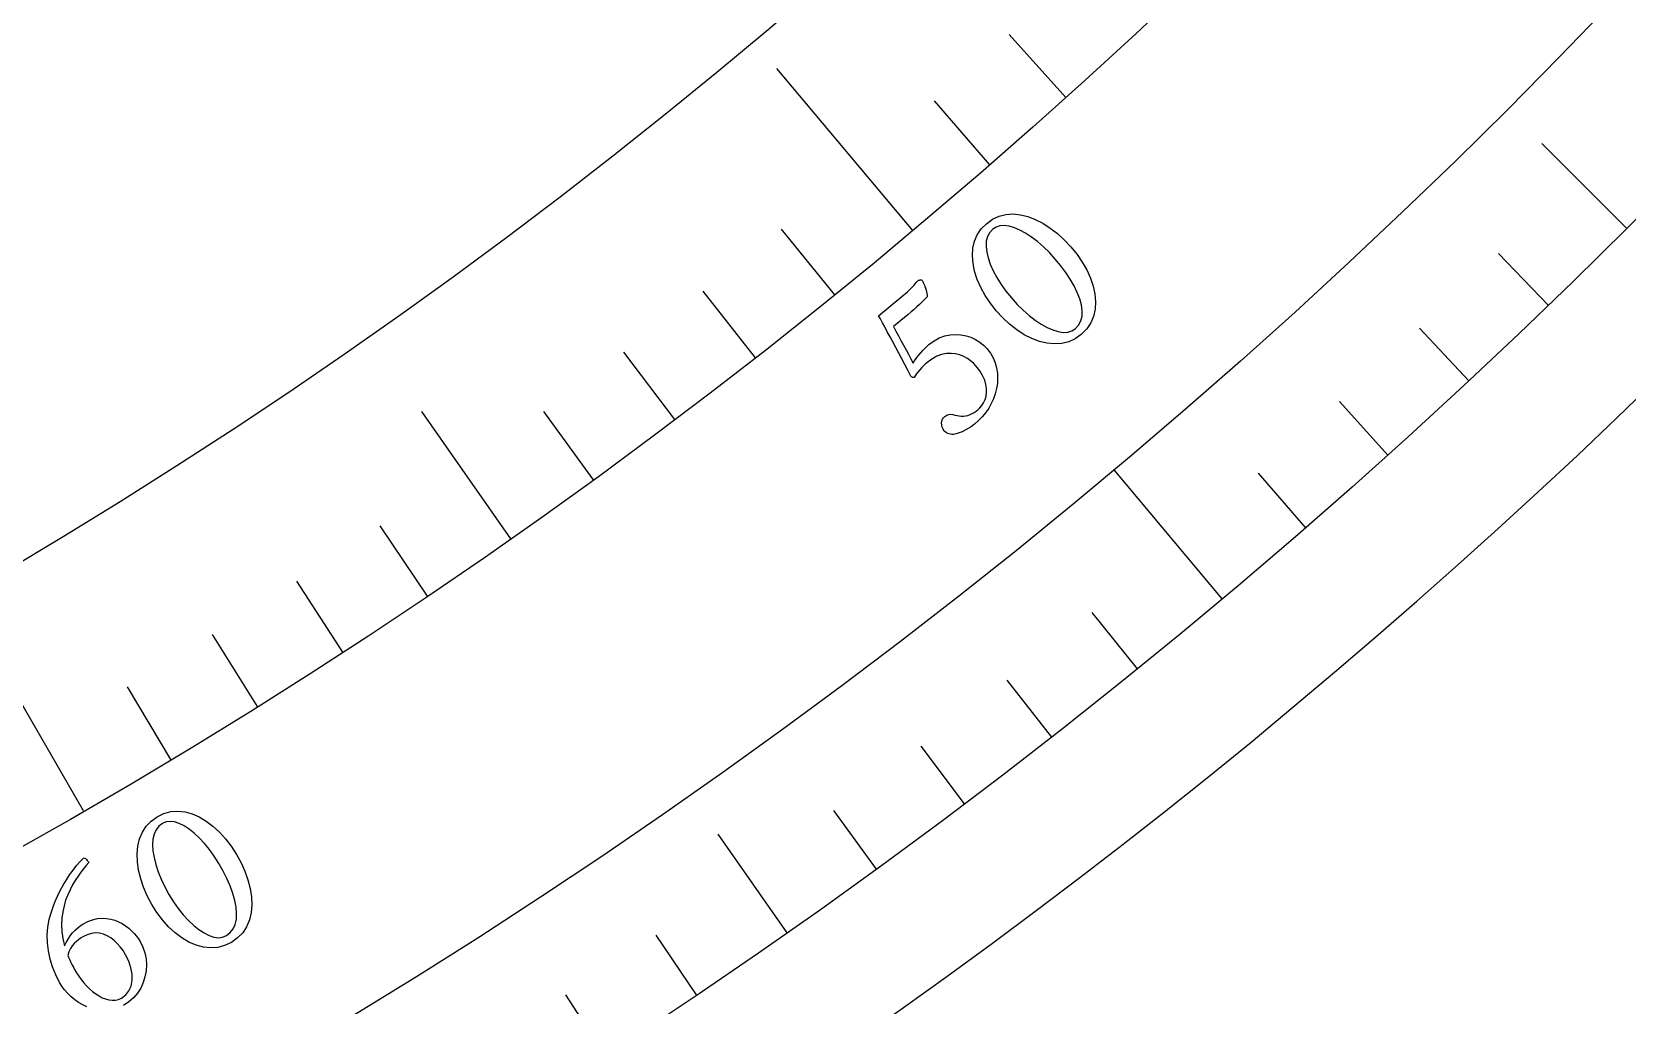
# Model space of a CAD drawing. Header units: millimetres. Extents: x -60 to 60, y -60 to 76.
# Drawn here: x 26.67 to 41.58, y -48.84 to -39.74 of the extents above; entities that cross this region are included whole.
import ezdxf

# ---------------------------------------------------------------- set-up
doc = ezdxf.new("R2010")
doc.units = ezdxf.units.MM
for name, color, linetype in [('CUT_OUTER', 1, 'Continuous'), ('ENGRAVE', 7, 'Continuous'), ('ENGRAVE_FINE', 8, 'Continuous'), ('TEXT', 5, 'Continuous')]:
    doc.layers.add(name, color=color, linetype=linetype)

msp = doc.modelspace()

# ---------------------------------------------------------------- linework, layer by layer
at = {"layer": 'CUT_OUTER'}
msp.add_arc((0, -0.0001), 59.9999, 176.771323, 2.429054, dxfattribs=at)
at = {"layer": 'ENGRAVE'}
for points in [[(34.9034, -41.5962), (33.6306, -40.0794)], [(41.5779, -41.5779), (40.7824, -40.7824)], [(27.15, -47.0252), (23.85, -41.3094)], [(31.1452, -44.48), (30.3124, -43.2905)], [(37.7959, -45.0434), (36.7835, -43.8369)], [(33.7263, -48.1661), (33.081, -47.2446)]]:
    msp.add_lwpolyline(points, dxfattribs=at)
for radius in [58.8, 58.8, 57.225, 54.3, 54.3, 51.99, 47.7, 47.7, 45.18, 40.5, 40.5]:
    msp.add_circle((0, 0), radius, dxfattribs=at)
at = {"layer": 'ENGRAVE_FINE'}
for points in [[(36.3338, -40.3528), (35.8038, -39.7642)], [(35.624, -40.9807), (35.1044, -40.383)], [(34.1721, -42.199), (33.6737, -41.5835)], [(40.8459, -42.2972), (40.377, -41.8116)], [(33.4304, -42.789), (32.9428, -42.1649)], [(40.1015, -43.0036), (39.6412, -42.5099)], [(32.6786, -43.3659), (32.2019, -42.7334)], [(39.3449, -43.6969), (38.8932, -43.1953)], [(31.9167, -43.9296), (31.4512, -43.2889)], [(38.5763, -44.3769), (38.1334, -43.8675)], [(30.3642, -45.0167), (29.9213, -44.3601)], [(29.5739, -45.5398), (29.1425, -44.8756)], [(37.004, -45.6962), (36.5792, -45.1716)], [(28.7746, -46.049), (28.3549, -45.3774)], [(27.9666, -46.5442), (27.5587, -45.8653)], [(36.2009, -46.335), (35.7853, -45.8031)], [(35.3867, -46.9598), (34.9805, -46.4207)], [(34.5618, -47.5702), (34.165, -47.0241)], [(32.8805, -48.7474), (32.5031, -48.1878)], [(32.0248, -49.3138), (31.6571, -48.7477)]]:
    msp.add_lwpolyline(points, dxfattribs=at)
at = {"layer": 'TEXT'}
for points in [[(35.5903, -41.5332), (35.6477, -41.4916), (35.7083, -41.4625), (35.7722, -41.4459), (35.8394, -41.4417), (35.9084, -41.4487), (35.9779, -41.4655), (36.0479, -41.492), (36.1183, -41.5284), (36.1878, -41.5731), (36.2547, -41.6249), (36.319, -41.6837), (36.3808, -41.7496), (36.4376, -41.8199), (36.4869, -41.8919), (36.5286, -41.9656), (36.5628, -42.041), (36.5883, -42.1165), (36.6042, -42.1902), (36.6105, -42.2623), (36.607, -42.3327), (36.5926, -42.3996), (36.5663, -42.4612), (36.5279, -42.5176), (36.4775, -42.5686), (36.4208, -42.6093), (36.3601, -42.6379), (36.2955, -42.6542), (36.2271, -42.6582), (36.1566, -42.6513), (36.0859, -42.6344), (36.015, -42.6078), (35.944, -42.5713), (35.8743, -42.5263), (35.8076, -42.474), (35.7439, -42.4144), (35.6831, -42.3476), (35.6275, -42.2763), (35.5793, -42.2036), (35.5387, -42.1293), (35.5054, -42.0536), (35.4807, -41.9781), (35.4656, -41.9045), (35.4601, -41.8329), (35.4642, -41.7632), (35.4787, -41.6974), (35.5046, -41.6371), (35.5418, -41.5824), (35.5903, -41.5332)], [(35.6492, -41.5855), (35.6204, -41.6168), (35.6006, -41.6538), (35.5896, -41.6966), (35.5876, -41.7451), (35.5935, -41.7979), (35.6067, -41.8537), (35.627, -41.9125), (35.6546, -41.9742), (35.6885, -42.0374), (35.7282, -42.1007), (35.7736, -42.1642), (35.8247, -42.2278), (35.8786, -42.2879), (35.9335, -42.3427), (35.9896, -42.392), (36.0468, -42.4359), (36.1036, -42.4735), (36.1582, -42.5037), (36.2109, -42.5266), (36.2614, -42.5422), (36.3085, -42.5495), (36.3506, -42.5473), (36.3878, -42.5358), (36.4201, -42.515), (36.4515, -42.4811), (36.4729, -42.4418), (36.4843, -42.3972), (36.4857, -42.3472), (36.4782, -42.2932), (36.4631, -42.2364), (36.4403, -42.177), (36.4099, -42.1148), (36.3733, -42.0513), (36.3317, -41.9883), (36.2851, -41.9255), (36.2337, -41.8631), (36.1789, -41.8029), (36.1236, -41.7487), (36.068, -41.7003), (36.0121, -41.6578), (35.9569, -41.6219), (35.9038, -41.5931), (35.8527, -41.5715), (35.8036, -41.5571), (35.7579, -41.5508), (35.7169, -41.5534), (35.6807, -41.565), (35.6492, -41.5855)], [(35.0523, -42.6637), (35.1009, -42.6283), (35.1503, -42.6013), (35.2005, -42.5826), (35.2517, -42.5723), (35.3025, -42.5692), (35.3518, -42.572), (35.3997, -42.5808), (35.446, -42.5955), (35.4896, -42.6154), (35.5291, -42.6396), (35.5644, -42.668), (35.5956, -42.7008), (35.6273, -42.7433), (35.6528, -42.7876), (35.6721, -42.8336), (35.6854, -42.8814), (35.693, -42.9301), (35.6955, -42.9787), (35.693, -43.0273), (35.6855, -43.0757), (35.6733, -43.1235), (35.657, -43.17), (35.6365, -43.2151), (35.6118, -43.2589), (35.5836, -43.3005), (35.5523, -43.3394), (35.5179, -43.3754), (35.4805, -43.4086), (35.463, -43.422), (35.4425, -43.4358), (35.4191, -43.4501), (35.3926, -43.4649), (35.3648, -43.4788), (35.337, -43.4903), (35.3092, -43.4995), (35.2815, -43.5064), (35.2749, -43.5061), (35.2662, -43.5048), (35.2552, -43.5026), (35.242, -43.4993), (35.2285, -43.4947), (35.2165, -43.4886), (35.206, -43.4808), (35.1971, -43.4715), (35.1848, -43.4536), (35.1765, -43.4352), (35.1722, -43.4164), (35.1719, -43.3971), (35.175, -43.3787), (35.1811, -43.3624), (35.1902, -43.3482), (35.2022, -43.3362), (35.2196, -43.3248), (35.2377, -43.3182), (35.2567, -43.3162), (35.2766, -43.319), (35.2967, -43.3237), (35.3163, -43.3276), (35.3353, -43.3307), (35.3539, -43.3329), (35.3752, -43.3336), (35.3962, -43.3316), (35.4168, -43.3269), (35.4372, -43.3194), (35.4569, -43.31), (35.4756, -43.2996), (35.4932, -43.2881), (35.5097, -43.2755), (35.5304, -43.2559), (35.5487, -43.2332), (35.5646, -43.2074), (35.5781, -43.1785), (35.5879, -43.1467), (35.5926, -43.1125), (35.5921, -43.0758), (35.5866, -43.0366), (35.5747, -42.9953), (35.5552, -42.9525), (35.5279, -42.9081), (35.4931, -42.8622), (35.4698, -42.8374), (35.4429, -42.8147), (35.4123, -42.7942), (35.3781, -42.7758), (35.341, -42.7612), (35.3017, -42.7517), (35.2604, -42.7476), (35.217, -42.7486), (35.1721, -42.7567), (35.1265, -42.7736), (35.0801, -42.7993), (35.0329, -42.8337), (35.0188, -42.8461), (35.0032, -42.8612), (34.986, -42.8792), (34.9673, -42.8999), (34.9495, -42.921), (34.9351, -42.9398), (34.9241, -42.9563), (34.9165, -42.9707), (34.9136, -42.9722), (34.9101, -42.9727), (34.9059, -42.9721), (34.9011, -42.9706), (34.8962, -42.9682), (34.8916, -42.9653), (34.8876, -42.9619), (34.8839, -42.958), (34.8555, -42.9042), (34.8271, -42.8505), (34.7987, -42.7968), (34.7703, -42.7431), (34.7423, -42.6903), (34.7152, -42.6394), (34.6892, -42.5903), (34.664, -42.5431), (34.6404, -42.499), (34.6188, -42.4593), (34.5993, -42.4241), (34.5819, -42.3933), (34.8191, -42.1987), (34.8355, -42.1848), (34.8517, -42.1703), (34.8678, -42.1553), (34.8837, -42.1397), (34.8988, -42.1243), (34.9123, -42.1099), (34.9244, -42.0967), (34.9349, -42.0845), (34.9434, -42.0744), (34.9495, -42.0671), (34.9531, -42.0628), (34.9544, -42.0613), (34.9603, -42.0604), (34.9658, -42.0596), (34.9707, -42.0588), (34.9752, -42.0581), (34.9793, -42.0579), (34.983, -42.0587), (34.9863, -42.0605), (34.9893, -42.0633), (34.9918, -42.0671), (34.9953, -42.0735), (34.9997, -42.0824), (35.005, -42.0939), (35.0107, -42.1072), (35.0162, -42.1216), (35.0216, -42.137), (35.0267, -42.1534), (35.0312, -42.1701), (35.0344, -42.1865), (35.0364, -42.2024), (35.0373, -42.2179), (35.0214, -42.2339), (35.0038, -42.2513), (34.9846, -42.27), (34.9638, -42.29), (34.9409, -42.3114), (34.9156, -42.334), (34.8879, -42.358), (34.8577, -42.3831), (34.7221, -42.4942), (34.745, -42.5374), (34.7683, -42.5808), (34.7919, -42.6244), (34.8158, -42.6682), (34.8395, -42.7118), (34.8623, -42.7545), (34.8842, -42.7963), (34.9052, -42.8373), (34.9179, -42.8162), (34.9336, -42.7935), (34.9524, -42.7691), (34.9742, -42.7432), (34.9965, -42.7182), (35.017, -42.6966), (35.0356, -42.6784), (35.0523, -42.6637)], [(27.8374, -47.0824), (27.9012, -47.0514), (27.9659, -47.0333), (28.0317, -47.028), (28.0986, -47.0356), (28.1654, -47.0545), (28.2309, -47.083), (28.2952, -47.1213), (28.3583, -47.1693), (28.4189, -47.2255), (28.4758, -47.2881), (28.529, -47.3572), (28.5784, -47.4328), (28.6221, -47.5119), (28.6581, -47.5914), (28.6864, -47.6712), (28.707, -47.7514), (28.719, -47.8301), (28.7219, -47.9055), (28.7155, -47.9776), (28.6998, -48.0463), (28.6741, -48.1097), (28.6374, -48.1658), (28.5899, -48.2146), (28.5314, -48.2561), (28.4684, -48.2864), (28.4037, -48.304), (28.3373, -48.3088), (28.2692, -48.3009), (28.201, -48.2818), (28.1343, -48.253), (28.0691, -48.2144), (28.0055, -48.1662), (27.9447, -48.1097), (27.8881, -48.0466), (27.8357, -47.9769), (27.7874, -47.9005), (27.745, -47.8207), (27.7102, -47.7407), (27.6831, -47.6605), (27.6635, -47.5801), (27.6523, -47.5015), (27.6502, -47.4264), (27.6572, -47.3549), (27.6733, -47.2871), (27.6991, -47.2247), (27.735, -47.1698), (27.7811, -47.1224), (27.8374, -47.0824)], [(27.8863, -47.1441), (27.8526, -47.17), (27.8266, -47.203), (27.8084, -47.2432), (27.7979, -47.2906), (27.7947, -47.3437), (27.7979, -47.4009), (27.8078, -47.4623), (27.8242, -47.5278), (27.8466, -47.596), (27.8747, -47.6653), (27.9084, -47.7357), (27.9477, -47.8072), (27.9903, -47.8757), (28.0349, -47.9392), (28.0815, -47.9975), (28.1303, -48.0507), (28.1796, -48.0975), (28.2282, -48.1368), (28.2761, -48.1685), (28.3231, -48.1926), (28.3682, -48.2079), (28.4101, -48.2132), (28.4487, -48.2083), (28.4842, -48.1934), (28.521, -48.1654), (28.5489, -48.1305), (28.5679, -48.0885), (28.5779, -48.0395), (28.5799, -47.985), (28.5748, -47.9265), (28.5627, -47.864), (28.5436, -47.7975), (28.5185, -47.7286), (28.4885, -47.6593), (28.4536, -47.5894), (28.4138, -47.519), (28.3702, -47.4502), (28.3253, -47.3872), (28.2789, -47.3299), (28.2311, -47.2784), (28.1831, -47.2334), (28.1357, -47.1958), (28.0892, -47.1657), (28.0433, -47.143), (27.9994, -47.1288), (27.9586, -47.1243), (27.9209, -47.1294), (27.8863, -47.1441)], [(27.0025, -48.3796), (27.0092, -48.3958), (27.0163, -48.4122), (27.0238, -48.4287), (27.0317, -48.4452), (27.0398, -48.4618), (27.0482, -48.4782), (27.0568, -48.4945), (27.0657, -48.5106), (27.0841, -48.5418), (27.1046, -48.5727), (27.1272, -48.6034), (27.1518, -48.6339), (27.178, -48.6631), (27.2054, -48.6902), (27.2339, -48.7151), (27.2635, -48.7379), (27.2938, -48.7576), (27.3243, -48.7736), (27.3552, -48.7859), (27.3863, -48.7945), (27.4171, -48.7984), (27.447, -48.7968), (27.4759, -48.7896), (27.5039, -48.7768), (27.5436, -48.7476), (27.5734, -48.7102), (27.5932, -48.6647), (27.603, -48.6112), (27.6028, -48.553), (27.5926, -48.4937), (27.5722, -48.4333), (27.5418, -48.3717), (27.5182, -48.3336), (27.4925, -48.2987), (27.4647, -48.2669), (27.4347, -48.2381), (27.4029, -48.2135), (27.3696, -48.1941), (27.3348, -48.1799), (27.2984, -48.1709), (27.2608, -48.1682), (27.2222, -48.1729), (27.1825, -48.1851), (27.1417, -48.2046), (27.1219, -48.2168), (27.1019, -48.2311), (27.0817, -48.2475), (27.0612, -48.266), (27.0422, -48.2878), (27.026, -48.314), (27.0128, -48.3446), (27.0025, -48.3796)]]:
    msp.add_lwpolyline(points, close=True, dxfattribs=at)
msp.add_lwpolyline([(27.1812, -48.8607), (27.1414, -48.842), (27.1034, -48.8199), (27.0672, -48.7945), (27.0327, -48.7658), (27.0008, -48.7347), (26.9721, -48.7018), (26.9468, -48.6673), (26.9247, -48.6312), (26.8887, -48.5594), (26.8594, -48.4865), (26.8367, -48.4123), (26.8208, -48.3368), (26.8118, -48.2614), (26.8102, -48.1871), (26.8158, -48.114), (26.8288, -48.0421), (26.8431, -47.9879), (26.8605, -47.9337), (26.8811, -47.8796), (26.9049, -47.8255), (26.9311, -47.7723), (26.9589, -47.721), (26.9882, -47.6716), (27.0192, -47.624), (27.051, -47.5793), (27.083, -47.5384), (27.1153, -47.5015), (27.1477, -47.4685), (27.1543, -47.4664), (27.1614, -47.4678), (27.1688, -47.4725), (27.1767, -47.4806), (27.1841, -47.4897), (27.1901, -47.4976), (27.1948, -47.5042), (27.1982, -47.5095), (27.1744, -47.5368), (27.1497, -47.5671), (27.1241, -47.6005), (27.0976, -47.6368), (27.0713, -47.676), (27.0465, -47.7181), (27.0231, -47.7632), (27.0011, -47.8111), (26.9818, -47.8617), (26.9663, -47.915), (26.9547, -47.9708), (26.947, -48.0293), (26.9442, -48.0905), (26.9475, -48.1543), (26.9567, -48.2207), (26.9721, -48.2898), (26.9868, -48.257), (27.0041, -48.2257), (27.024, -48.1958), (27.0466, -48.1673), (27.0705, -48.1414), (27.0942, -48.1191), (27.1178, -48.1005), (27.1413, -48.0854), (27.1413, -48.0854), (27.1883, -48.0618), (27.2341, -48.0448), (27.2785, -48.0343), (27.3216, -48.0306), (27.3631, -48.0323), (27.4028, -48.0383), (27.4406, -48.0486), (27.4766, -48.0632), (27.5106, -48.0811), (27.5422, -48.1012), (27.5716, -48.1236), (27.5987, -48.1482), (27.6231, -48.1738), (27.6446, -48.199), (27.6631, -48.2239), (27.6787, -48.2485), (27.7042, -48.3002), (27.7224, -48.3537), (27.7334, -48.409), (27.7371, -48.4661), (27.7337, -48.5233), (27.7236, -48.5787), (27.7068, -48.6322), (27.6833, -48.684), (27.653, -48.7323), (27.6162, -48.7753), (27.5728, -48.8132), (27.5228, -48.8458)], dxfattribs=at)

doc.saveas('drawing.dxf')
